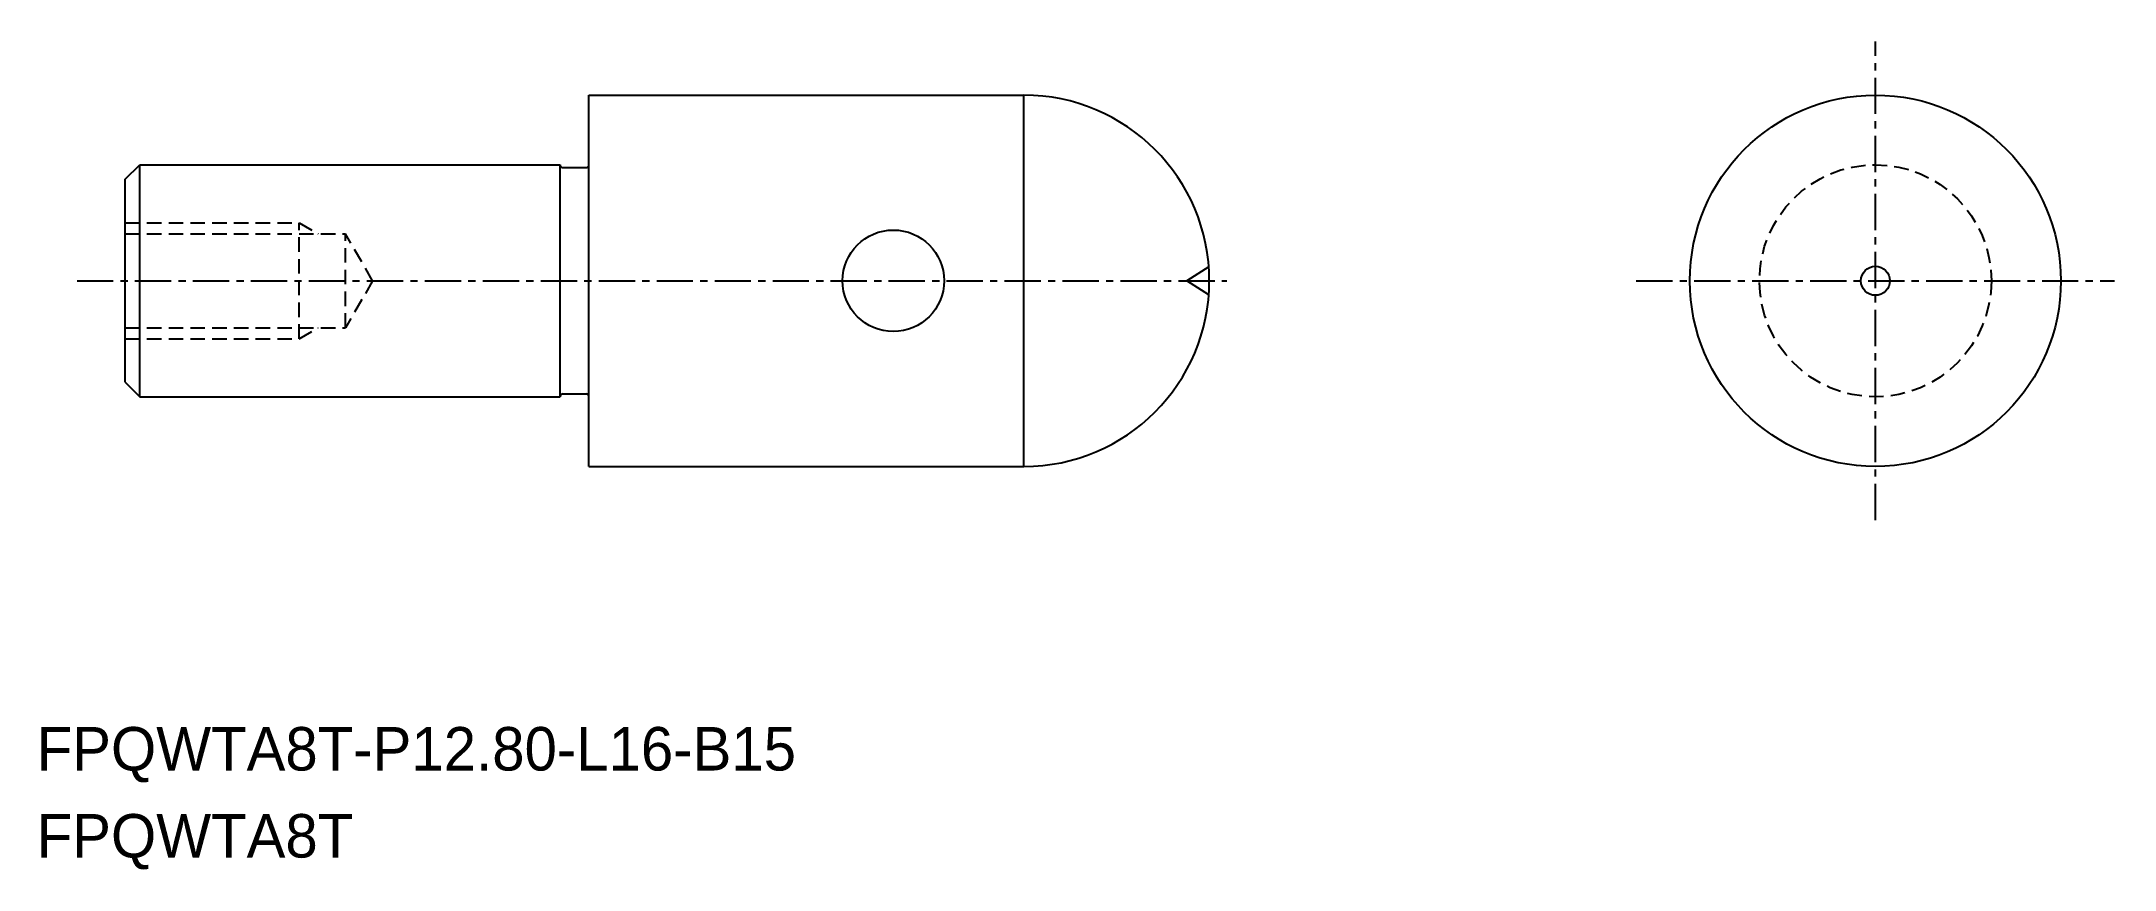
# Model space of a CAD drawing. Extents: x -1864.2 to -1792.7, y -504.5 to -475.9.
import ezdxf

# ---------------------------------------------------------------- set-up
doc = ezdxf.new("R2010")
doc.units = 0
doc.linetypes.add('CENTER', pattern=[2, 1.25, -0.25, 0.25, -0.25])
doc.linetypes.add('DASHED', pattern=[0.75, 0.5, -0.25])
doc.layers.get('0').update_dxf_attribs({"linetype": 'CONTINUOUS'})
doc.layers.add('CENTER', color=1, linetype='CENTER')

msp = doc.modelspace()

# ---------------------------------------------------------------- linework, layer by layer
for p, q in [((-1845.357, -477.778), (-1830.357, -477.778)), ((-1845.357, -480.178), (-1845.357, -477.778)), ((-1830.357, -490.578), (-1830.357, -477.778)), ((-1861.357, -480.678), (-1860.857, -480.178)), ((-1860.857, -480.178), (-1846.357, -480.178)), ((-1860.857, -488.178), (-1860.857, -480.178)), ((-1846.357, -488.178), (-1846.357, -480.178)), ((-1846.257, -480.278), (-1845.457, -480.278)), ((-1845.357, -488.178), (-1845.357, -480.178)), ((-1861.357, -487.678), (-1861.357, -480.678)), ((-1861.357, -487.678), (-1860.857, -488.178)), ((-1860.857, -488.178), (-1846.357, -488.178)), ((-1846.257, -488.078), (-1845.457, -488.078)), ((-1845.357, -490.578), (-1845.357, -488.178)), ((-1845.357, -490.578), (-1830.357, -490.578))]:
    msp.add_line(p, q)
at = {"color": 3, "linetype": 'DASHED'}
for p, q in [((-1861.357, -482.178), (-1855.357, -482.178)), ((-1861.357, -482.557), (-1853.757, -482.557)), ((-1855.357, -486.178), (-1855.357, -482.178)), ((-1855.357, -482.178), (-1854.7, -482.557)), ((-1853.757, -485.799), (-1853.757, -482.557)), ((-1852.821, -484.178), (-1853.757, -482.557)), ((-1852.821, -484.178), (-1853.757, -485.799)), ((-1861.357, -485.799), (-1853.757, -485.799)), ((-1861.357, -486.178), (-1855.357, -486.178)), ((-1855.357, -486.178), (-1854.7, -485.799))]:
    msp.add_line(p, q, dxfattribs=at)
at = {"color": 3}
for p in [(-1823.975, -483.691), (-1823.975, -484.666)]:
    msp.add_line(p, (-1824.727, -484.178), dxfattribs=at)
for centre, radius in [((-1800.977, -484.178), 6.4), ((-1834.857, -484.178), 1.75), ((-1800.977, -484.178), 0.5)]:
    msp.add_circle(centre, radius)
at = {"color": 3, "linetype": 'DASHED'}
msp.add_circle((-1800.977, -484.178), 4, dxfattribs=at)
for centre, radius, start, end in [((-1830.357, -484.178), 6.4, 270, 90), ((-1846.257, -480.178), 0.1, 180, 270), ((-1845.457, -480.178), 0.1, 270, 0), ((-1846.257, -488.178), 0.1, 90, 180), ((-1845.457, -488.178), 0.1, 0, 90)]:
    msp.add_arc(centre, radius, start, end)
at = {"color": 7, "linetype": 'CONTINUOUS'}
msp.add_point((-1861.357, -484.178), dxfattribs=at)
at = {"layer": 'CENTER', "color": 1, "linetype": 'CENTER'}
for p, q in [((-1800.977, -492.428), (-1800.977, -475.928)), ((-1863.02, -484.178), (-1823.357, -484.178)), ((-1809.227, -484.178), (-1792.727, -484.178))]:
    msp.add_line(p, q, dxfattribs=at)

# ---------------------------------------------------------------- texts
for s, p in [('FPQWTA8T-P12.80-L16-B15', (-1864.411, -501.061)), ('FPQWTA8T', (-1864.411, -504.061))]:
    msp.add_text(s, height=1.5).set_placement(p)

doc.saveas('drawing.dxf')
